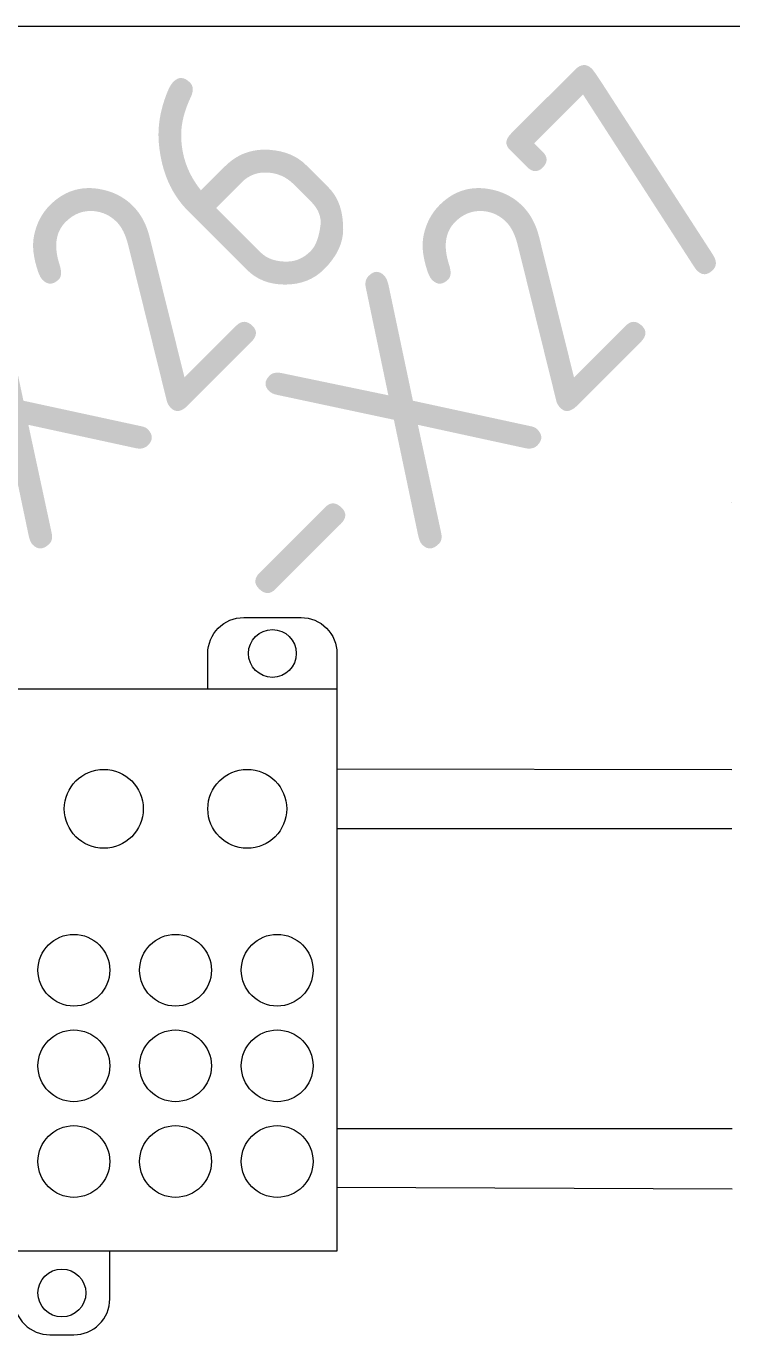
# Model space of a CAD drawing. Header units: millimetres. Extents: x 1359 to 3577, y 1336 to 3557.
# Drawn here: x 1688.1 to 1747.1, y 2527.1 to 2636.6 of the extents above; entities that cross this region are included whole.
import ezdxf

# ---------------------------------------------------------------- set-up
doc = ezdxf.new("R2010")
doc.units = ezdxf.units.MM
doc.layers.add('000-PI-Oprema', color=30, linetype='Continuous', lineweight=5)
doc.layers.add('002-PI-Kabelska kanalica', color=150, linetype='Continuous')
doc.styles.add('PI0', font='isocpeur.ttf', dxfattribs={"width": 0.9})

msp = doc.modelspace()

# ---------------------------------------------------------------- linework, layer by layer
at = {"layer": '000-PI-Oprema', "color": 0, "linetype": 'ByBlock', "lineweight": 0}
msp.add_line((1747.06, 2596.67), (1747.06, 2596.67), dxfattribs=at)
msp.add_line((1747.06, 2596.67), (1747.06, 2596.67), dxfattribs=at)
msp.add_lwpolyline([(1703.25, 2581.08), (1703.25, 2584.08, -0.414214), (1706.25, 2587.08), (1711.05, 2587.08, -0.414214), (1714.05, 2584.08), (1714.05, 2581.08), (1714.05, 2534.08), (1687.05, 2534.08), (1687.05, 2530.08, 0.414214), (1690.05, 2527.08), (1692.05, 2527.08, 0.414214), (1695.05, 2530.08), (1695.05, 2534.08)], format="xyb", dxfattribs=at)
msp.add_lwpolyline([(1714.07, 2581.08), (1687.07, 2581.08), (1687.07, 2534.08)], dxfattribs=at)
for centre, radius in [((1708.65, 2584.08), 2), ((1694.55, 2571.08), 3.3), ((1706.55, 2571.08), 3.3), ((1692.05, 2557.58), 3), ((1700.55, 2557.58), 3), ((1709.05, 2557.58), 3), ((1692.05, 2549.58), 3), ((1700.55, 2549.58), 3), ((1709.05, 2549.58), 3), ((1692.05, 2541.58), 3), ((1700.55, 2541.58), 3), ((1709.05, 2541.58), 3), ((1691.05, 2530.58), 2)]:
    msp.add_circle(centre, radius, dxfattribs=at)
at = {"layer": '002-PI-Kabelska kanalica', "color": 0, "linetype": 'ByBlock', "lineweight": 0}
msp.add_line((1601.07, 2636.56), (2416.07, 2636.56), dxfattribs=at)
at = {"layer": '002-PI-Kabelska kanalica', "color": 0, "linetype": 'ByBlock', "lineweight": 0, "ltscale": 0.25}
for p, q in [((1714.05, 2574.43), (1747.06, 2574.37)), ((1714.05, 2569.43), (1747.07, 2569.43)), ((1714.05, 2544.34), (1747.09, 2544.34)), ((1714.05, 2539.43), (1747.09, 2539.29))]:
    msp.add_line(p, q, dxfattribs=at)

# ---------------------------------------------------------------- texts
at = {"layer": '002-PI-Kabelska kanalica', "color": 0, "linetype": 'ByBlock', "lineweight": 0, "style": 'PI0', "width": 0.9}
for s, p in [('-X27', (1712.26, 2582.94)), ('-X26', (1679.69, 2582.94))]:
    msp.add_text(s, height=20, rotation=45, dxfattribs=at).set_placement(p)

doc.saveas('drawing.dxf')
